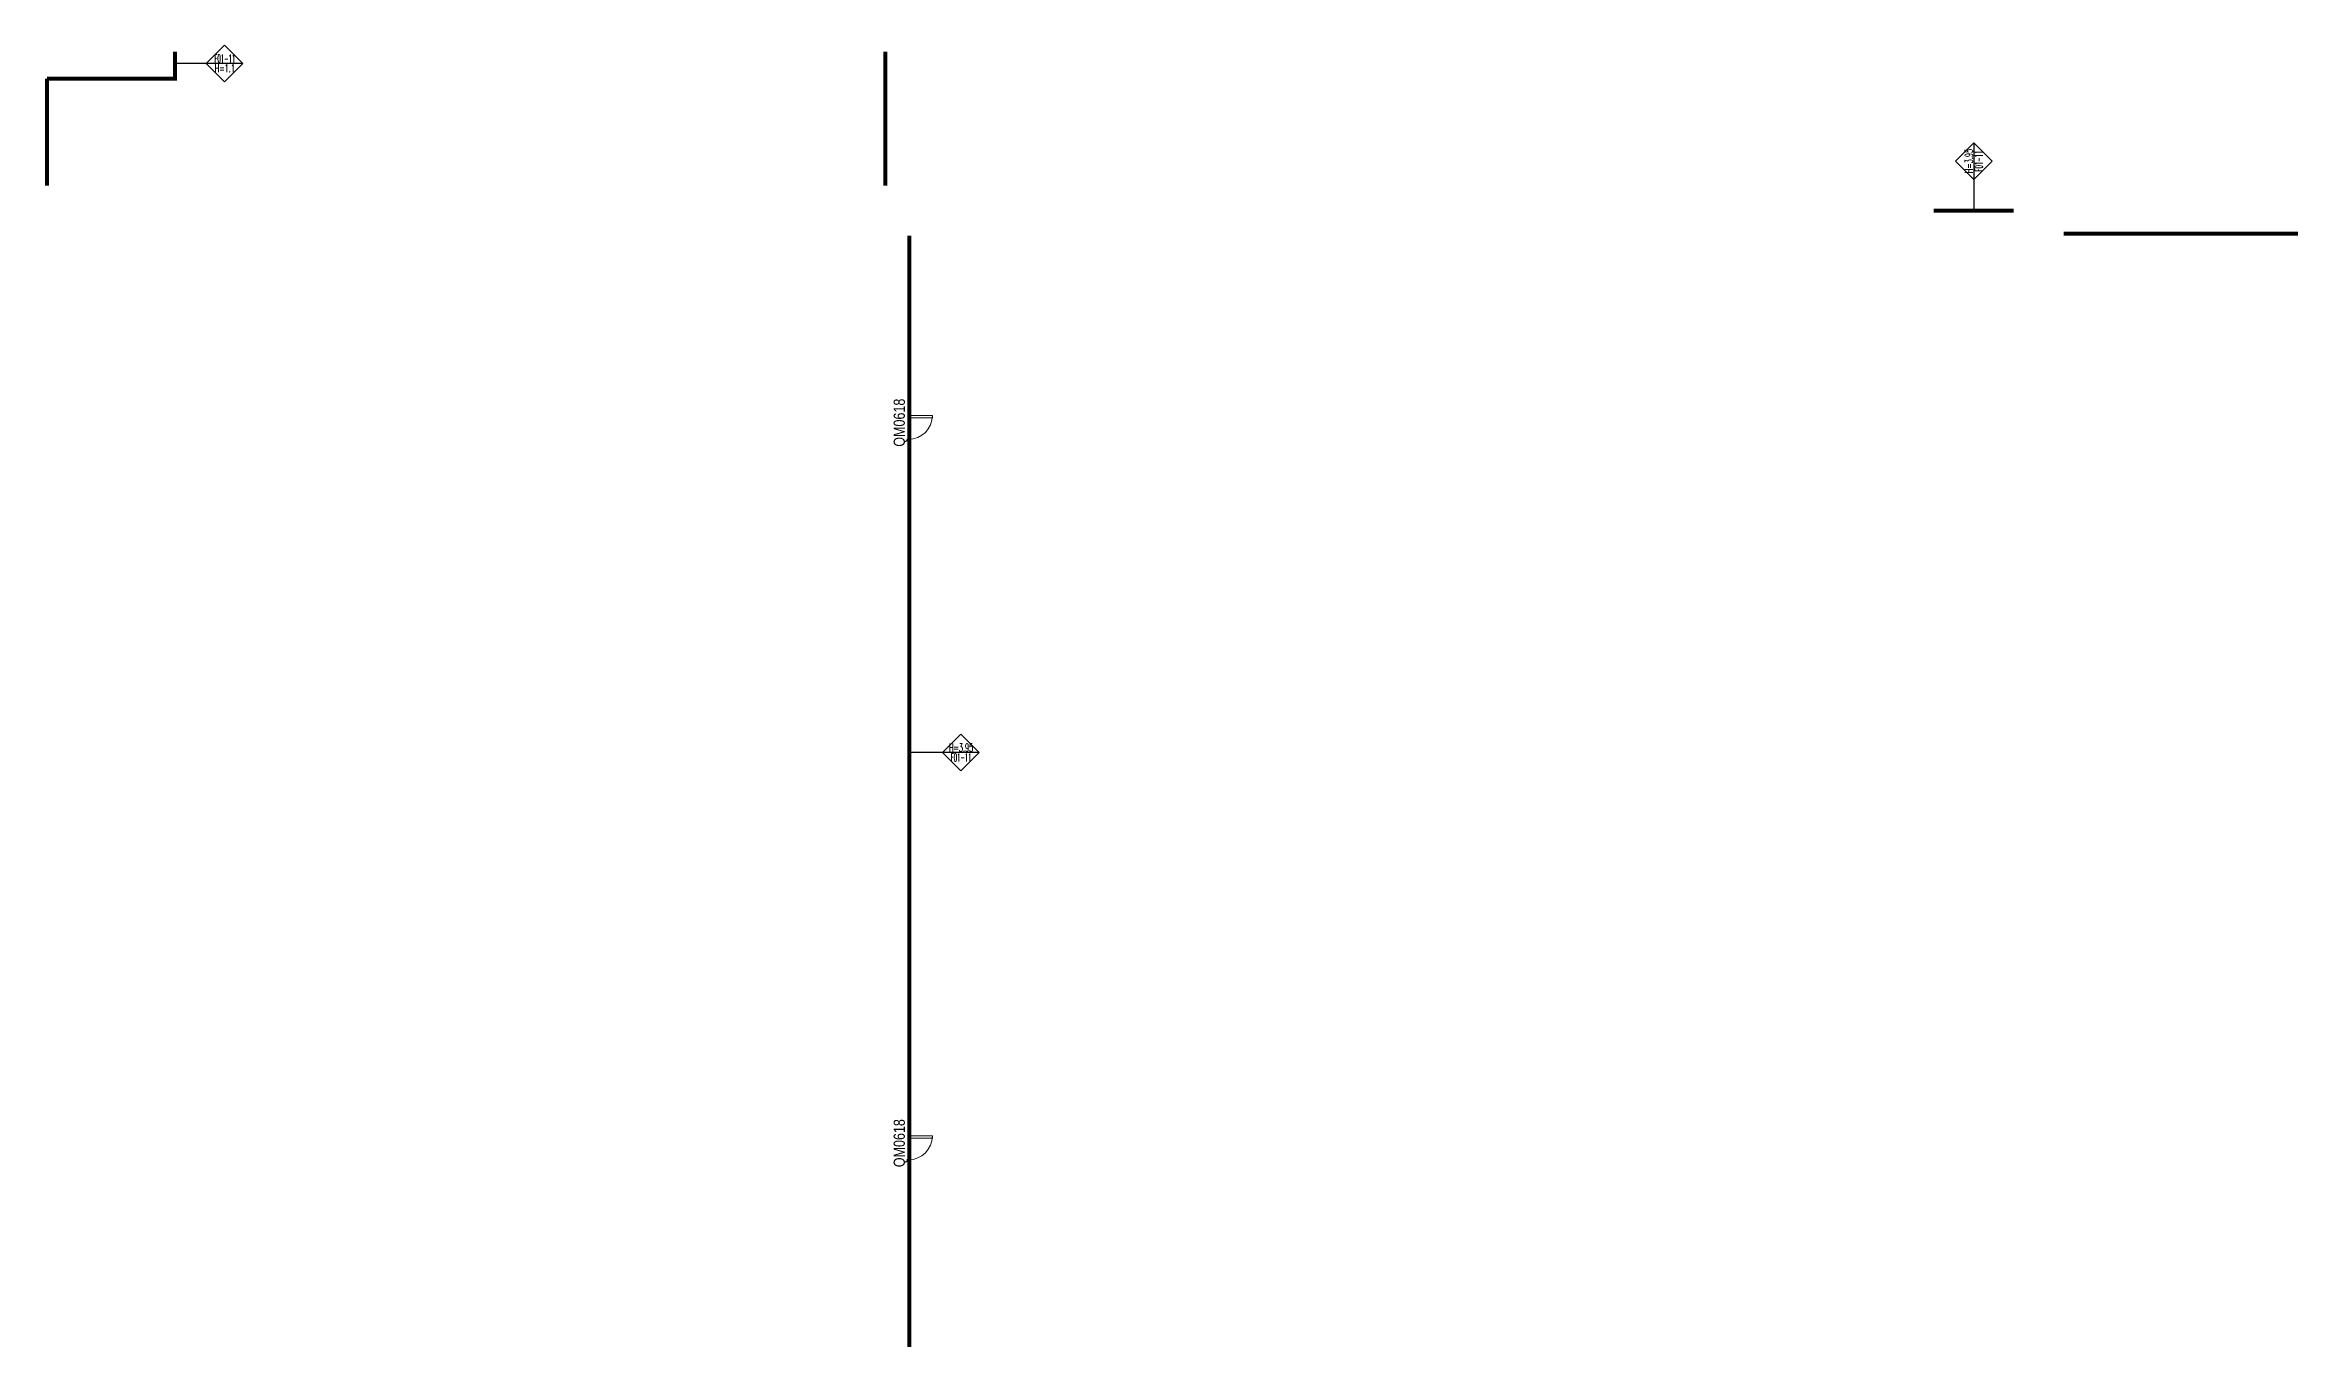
# Model space of a CAD drawing. Header units: millimetres. Extents: x -50 to 244125, y 1275 to 158150.
# Drawn here: x 187775 to 244125, y 79817 to 112138 of the extents above; entities that cross this region are included whole.
import ezdxf
from ezdxf.enums import TextEntityAlignment as Align

# ---------------------------------------------------------------- set-up
doc = ezdxf.new("R2010")
doc.units = ezdxf.units.MM
doc.header["$LTSCALE"] = 20
for name, color, linetype in [('0-A-标注', 53, 'Continuous'), ('K-AREA_TEXT', 4, 'Continuous'), ('K-CEIL-DIV-Ceiling to Roof', 210, 'Continuous')]:
    doc.layers.add(name, color=color, linetype=linetype)
doc.layers.add('K-PART-DOOR', color=10, linetype='Continuous', lineweight=18)
doc.styles.add('Arial', font='arial.ttf', dxfattribs={"width": 0.8, "height": 5.592013})
doc.styles.add('Romans', font='romans.shx', dxfattribs={"width": 0.8, "bigfont": 'gbhzfs.shx'})

# ---------------------------------------------------------------- blocks, each defined once
blk = doc.blocks.new('单开门 1000X2000')
blk.add_lwpolyline([(9, -6), (107, -6), (107, 994), (9, 994)], close=True)
blk.add_arc((9, -6), 1000, 0, 90)
blk = doc.blocks.new('2AHC-3.1')
for points in [[(0, 458), (-458, 0), (0, -458), (458, 0), (0, 458)], [(-458, 0), (458, 0)], [(458, 0), (1236, 0)]]:
    blk.add_lwpolyline(points)
at = {"ltscale": 0.7, "style": 'Romans', "width": 0.6}
for tag, p in [('2AHC', (-7, 123)), ('H3.1', (-7, -121))]:
    blk.add_attdef(tag, text='', height=200, dxfattribs=at).set_placement(p, align=Align.MIDDLE)

msp = doc.modelspace()

# ---------------------------------------------------------------- linework, layer by layer
at = {"layer": 'K-CEIL-DIV-Ceiling to Roof', "ltscale": 20, "const_width": 100}
msp.add_lwpolyline([(191025, 111975), (191025, 111300), (187825, 111300)], dxfattribs=at)
at = {"layer": 'K-CEIL-DIV-Ceiling to Roof', "const_width": 100}
for points in [[(208777, 108625), (208777, 111975)], [(187825, 108625), (187825, 111300)], [(234975, 108000), (236975, 108000)], [(209375, 107375), (209375, 51025)], [(238225, 107425), (238225, 107425), (244075, 107425)]]:
    msp.add_lwpolyline(points, dxfattribs=at)

# ---------------------------------------------------------------- block references
at = {"layer": '0-A-标注'}
ref = msp.add_blockref('2AHC-3.1', (192261, 111680), dxfattribs=dict(at, xscale=-1))
ref.add_attrib('H3.1', 'H=1.1', dxfattribs={"layer": '0', "ltscale": 0.7, "height": 200, "style": 'Romans', "width": 0.6}).set_placement((192267, 111559), align=Align.MIDDLE)
ref.add_attrib('2AHC', 'F01-11', dxfattribs={"layer": '0', "ltscale": 0.7, "height": 200, "style": 'Romans', "width": 0.4}).set_placement((192267, 111803), align=Align.MIDDLE)
ref = msp.add_blockref('2AHC-3.1', (235975, 109236), dxfattribs=dict(at, rotation=270))
ref.add_attrib('H3.1', 'H=3.95', dxfattribs={"layer": '0', "ltscale": 0.7, "height": 200, "rotation": 90, "style": 'Romans', "width": 0.6}).set_placement((235854, 109242), align=Align.MIDDLE)
ref.add_attrib('2AHC', 'F01-11', dxfattribs={"layer": '0', "ltscale": 0.7, "height": 200, "rotation": 90, "style": 'Romans', "width": 0.4}).set_placement((236098, 109242), align=Align.MIDDLE)
ref = msp.add_blockref('2AHC-3.1', (210661, 94467), dxfattribs=dict(at, rotation=180))
ref.add_attrib('H3.1', 'H=3.95', dxfattribs={"layer": '0', "ltscale": 0.7, "height": 200, "style": 'Romans', "width": 0.6}).set_placement((210667, 94588), align=Align.MIDDLE)
ref.add_attrib('2AHC', 'F01-11', dxfattribs={"layer": '0', "ltscale": 0.7, "height": 200, "style": 'Romans', "width": 0.4}).set_placement((210667, 94344), align=Align.MIDDLE)
at = {"layer": 'K-PART-DOOR', "xscale": 0.6, "yscale": 0.6, "zscale": 0.6, "rotation": 270}
for p in [(209353, 102894), (209353, 84894)]:
    msp.add_blockref('单开门 1000X2000', p, dxfattribs=at)

# ---------------------------------------------------------------- texts
at = {"layer": 'K-AREA_TEXT', "style": 'Arial', "width": 0.8}
for p in [(209121, 102106), (209121, 84106)]:
    msp.add_text('QM0618', height=280, rotation=90, dxfattribs=at).set_placement(p, align=Align.MIDDLE_LEFT)

doc.saveas('drawing.dxf')
